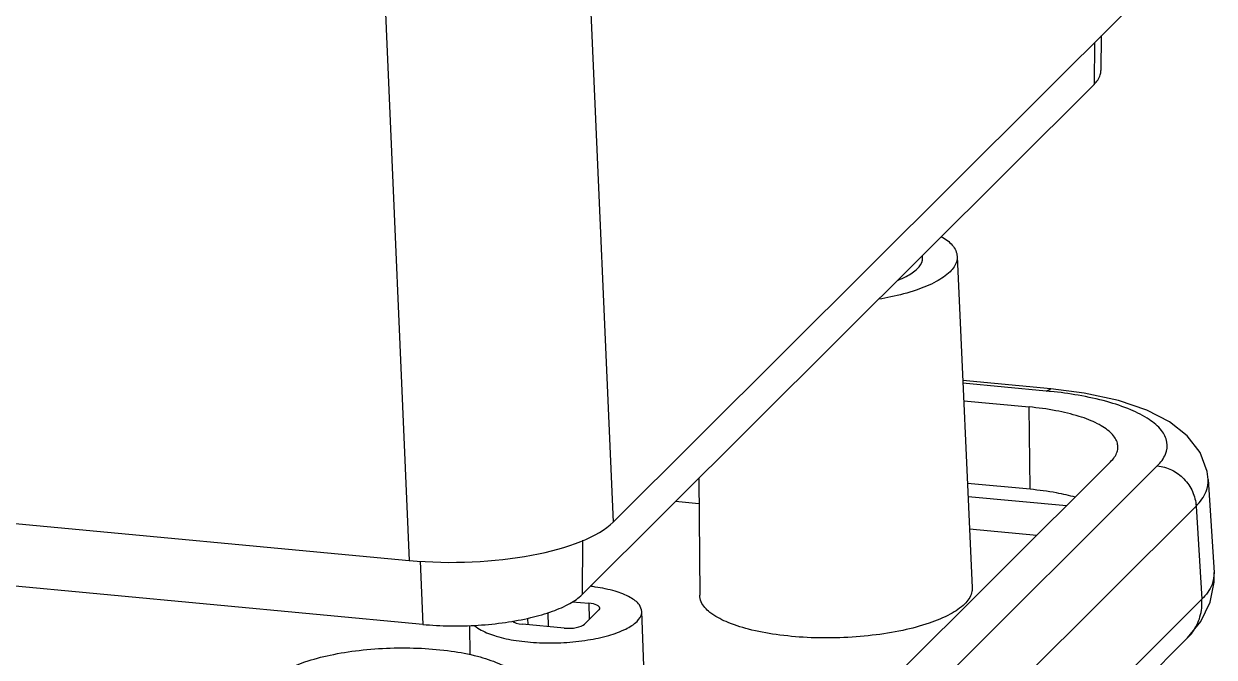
# Model space of a CAD drawing. Header units: millimetres. Extents: x 1779 to 2074, y -741 to -536.
# Drawn here: x 1880.02 to 1906.77, y -704.75 to -690.51 of the extents above; entities that cross this region are included whole.
import ezdxf

# ---------------------------------------------------------------- set-up
doc = ezdxf.new("R2010")
doc.units = ezdxf.units.MM

msp = doc.modelspace()

# ---------------------------------------------------------------- linework, layer by layer
at = {"color": 7, "linetype": 'Continuous'}
for p, q in [((1892.107, -675.069), (1893.261, -701.716)), ((1887.529, -675.927), (1888.682, -702.573)), ((1893.261, -701.716), (1904.769, -690.25)), ((1904.229, -691.563), (1904.237, -690.779)), ((1904.081, -690.935), (1904.073, -691.875)), ((1904.073, -691.875), (1892.566, -703.34)), ((1900.997, -695.742), (1901.334, -703.191)), ((1838.532, -697.878), (1888.682, -702.573)), ((1903.104, -698.717), (1901.123, -698.532)), ((1902.998, -698.767), (1901.126, -698.591)), ((1902.998, -698.767), (1903.104, -698.717)), ((1901.144, -698.987), (1902.612, -699.125)), ((1888.983, -704.011), (1838.835, -699.316)), ((1902.639, -700.968), (1902.612, -699.125)), ((1904.443, -700.357), (1892.936, -711.823)), ((1905.494, -700.447), (1893.971, -711.928)), ((1895.188, -700.728), (1895.209, -703.354)), ((1901.227, -700.836), (1902.639, -700.968)), ((1906.638, -700.755), (1906.768, -702.844)), ((1901.241, -701.134), (1903.456, -701.342)), ((1895.193, -701.3), (1894.663, -701.251)), ((1906.365, -701.351), (1894.842, -712.833)), ((1906.365, -701.351), (1906.496, -703.443)), ((1902.784, -702.011), (1901.274, -701.87)), ((1892.577, -702.121), (1892.566, -703.34)), ((1888.927, -702.586), (1888.983, -704.011)), ((1892.346, -703.501), (1892.721, -703.536)), ((1892.721, -703.536), (1892.726, -703.901)), ((1906.496, -703.443), (1894.935, -714.963)), ((1906.475, -703.944), (1906.681, -703.513)), ((1891.339, -703.873), (1891.343, -704.018)), ((1891.795, -703.746), (1891.806, -704.062)), ((1892.943, -703.686), (1892.618, -704.009)), ((1892.963, -703.644), (1892.943, -703.686)), ((1894.059, -707.952), (1893.907, -703.718)), ((1890.054, -704.695), (1890.042, -704.033)), ((1892.16, -704.095), (1891.225, -704.007)), ((1906.176, -704.313), (1906.475, -703.944)), ((1906.176, -704.313), (1894.614, -715.833))]:
    msp.add_line(p, q, dxfattribs=at)
for points in [[(1906.638, -700.758), (1906.614, -700.572), (1906.456, -700.149), (1906.167, -699.775), (1905.769, -699.462), (1905.258, -699.2), (1904.618, -698.982), (1903.848, -698.814), (1903.104, -698.717)], [(1906.681, -703.513), (1906.768, -703.064), (1906.768, -702.843)]]:
    msp.add_lwpolyline(points, dxfattribs=at)
for centre, radius, start, end in [((1898.931, -698.335), 2.219, 69.794, 70.1819), ((1902.043, -708.959), 10.237, 84.096, 84.6499)]:
    msp.add_arc(centre, radius, start, end, dxfattribs=at)
for centre, major_axis, ratio, start_param, end_param in [((1889.861, -701.397), (3.599, 0.095), 0.33762, -1.913226, -0.343115), ((1892.603, -703.654), (0.36, 0.01), 0.337458, -0.002658, 1.227615), ((1891.343, -703.89), (0.36, 0.01), 0.337458, -2.831688, -1.913977), ((1892.278, -703.977), (0.36, 0.01), 0.33749, -1.913827, -0.343107)]:
    msp.add_ellipse(centre, major_axis=major_axis, ratio=ratio, start_param=start_param, end_param=end_param, dxfattribs=at)
for points, start_tangent, end_tangent in [([(1904.073, -691.875), (1904.212, -691.664), (1904.227, -691.563)], (0.708386, 0.705825), (0.008115, 0.999967)), ([(1900.639, -695.292), (1900.777, -695.386), (1900.965, -695.611), (1900.994, -695.742)], (0.858558, -0.512717), (0.052182, -0.998638)), ([(1900.103, -696.016), (1900.216, -695.828), (1900.22, -695.778)], (0.708386, 0.705825), (-0.017136, 0.999853)), ([(1900.22, -695.778), (1900.214, -695.725)], (-0.017136, 0.999853), (-0.201188, 0.979553)), ([(1900.994, -695.742), (1900.985, -695.849), (1900.835, -696.085)], (0.052182, -0.998638), (-0.708386, -0.705825)), ([(1900.835, -696.085), (1900.526, -696.306), (1900.073, -696.499), (1899.505, -696.653), (1899.235, -696.705)], (-0.708386, -0.705825), (-0.985879, -0.167461)), ([(1899.67, -696.274), (1899.852, -696.191), (1900.103, -696.016)], (0.928869, 0.370408), (0.708386, 0.705825)), ([(1905.494, -700.447), (1905.679, -700.183), (1905.711, -699.914), (1905.587, -699.652), (1905.313, -699.407), (1904.898, -699.188), (1904.359, -699.004), (1903.717, -698.862), (1903.096, -698.776)], (0.708221, 0.705991), (-0.994693, 0.102892)), ([(1904.608, -700.028), (1904.608, -700.022), (1904.588, -699.91), (1904.531, -699.801), (1904.439, -699.696), (1904.31, -699.595), (1904.148, -699.5), (1903.956, -699.413), (1903.735, -699.336), (1903.213, -699.208), (1902.612, -699.125)], (0.011075, 0.999939), (-0.995646, 0.093216)), ([(1904.443, -700.357), (1904.535, -700.247), (1904.59, -700.135), (1904.608, -700.028)], (0.708386, 0.705825), (0.011075, 0.999939)), ([(1905.494, -700.447), (1905.816, -700.539), (1906.093, -700.743), (1906.286, -701.027), (1906.365, -701.351)], (0.995646, -0.093216), (0.052711, -0.99861)), ([(1906.365, -701.351), (1906.592, -701.024), (1906.637, -700.758)], (0.703217, 0.710975), (-0.047374, 0.998877)), ([(1902.639, -700.968), (1903.223, -701.048), (1903.648, -701.147)], (0.995646, -0.093216), (0.961338, -0.275372)), ([(1906.768, -702.844), (1906.723, -703.114), (1906.496, -703.443)], (0.051596, -0.998668), (-0.700686, -0.71347)), ([(1888.983, -704.011), (1889.599, -704.044), (1890.231, -704.028), (1890.842, -703.966), (1891.411, -703.859), (1891.9, -703.715), (1892.294, -703.539), (1892.566, -703.34)], (0.995646, -0.093216), (0.708386, 0.705825)), ([(1893.906, -703.718), (1893.853, -703.573), (1893.65, -703.406), (1893.308, -703.267), (1892.863, -703.171), (1892.748, -703.155)], (-0.068486, 0.997652), (-0.992389, 0.123142)), ([(1901.165, -703.55), (1900.84, -703.781), (1900.366, -703.984), (1899.771, -704.145), (1899.089, -704.256), (1898.358, -704.31), (1897.623, -704.305), (1896.926, -704.239), (1896.307, -704.118), (1895.802, -703.948), (1895.44, -703.74), (1895.243, -703.504), (1895.212, -703.354)], (-0.708386, -0.705825), (-0.020293, 0.999794)), ([(1901.331, -703.191), (1901.321, -703.302), (1901.165, -703.55)], (0.052182, -0.998638), (-0.708386, -0.705825)), ([(1906.176, -704.313), (1906.285, -704.186), (1906.453, -703.839), (1906.496, -703.443)], (0.708287, 0.705924), (-0.052711, 0.99861)), ([(1893.8, -703.943), (1893.905, -703.758), (1893.906, -703.718)], (0.708386, 0.705825), (-0.068486, 0.997652)), ([(1890.155, -704.041), (1890.296, -704.137), (1890.638, -704.276), (1891.083, -704.373), (1891.607, -704.422), (1892.153, -704.418), (1892.692, -704.361), (1893.166, -704.258), (1893.548, -704.114), (1893.8, -703.943)], (0.739849, -0.672773), (0.708386, 0.705825)), ([(1885.574, -705.269), (1885.884, -705.048), (1886.336, -704.854), (1886.905, -704.7), (1887.556, -704.594), (1888.254, -704.542), (1888.955, -704.548), (1889.621, -704.61), (1890.213, -704.726), (1890.695, -704.888), (1891.04, -705.088), (1891.228, -705.312), (1891.258, -705.444)], (0.708386, 0.705825), (0.052182, -0.998638))]:
    msp.add_spline(points, degree=3, dxfattribs=dict(at, start_tangent=start_tangent, end_tangent=end_tangent))

doc.saveas('drawing.dxf')
